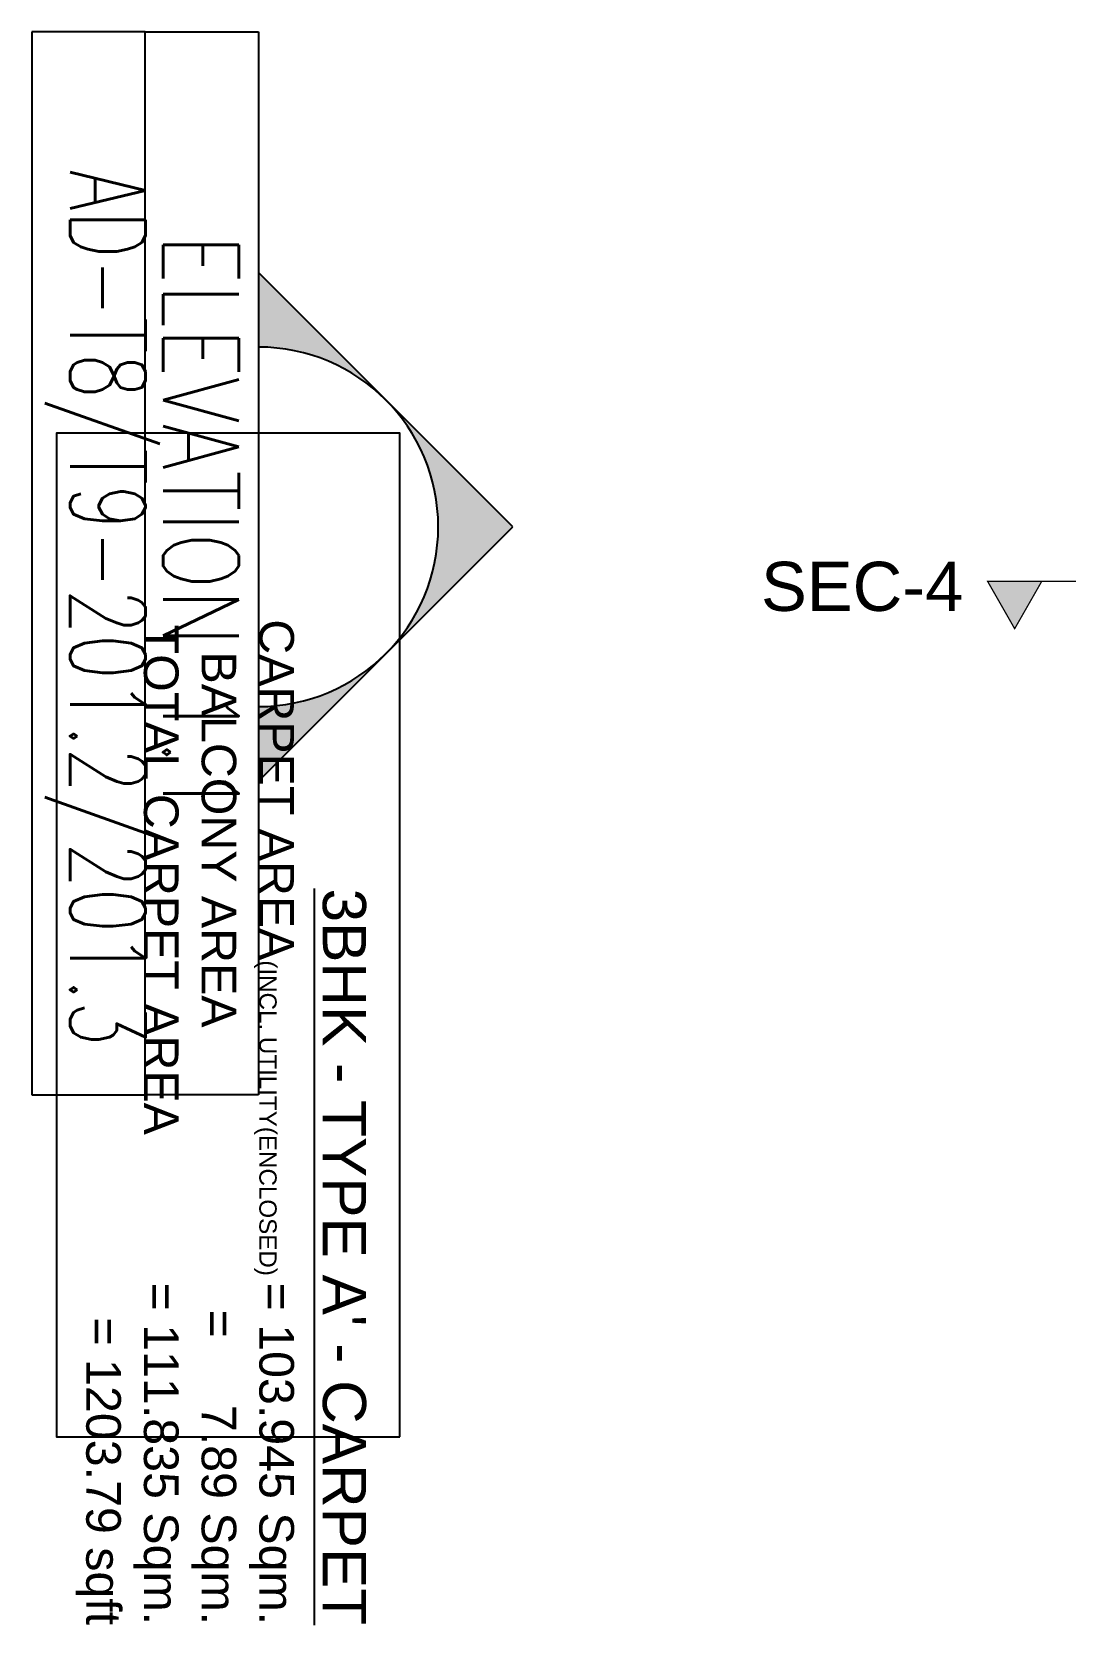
# Model space of a CAD drawing. Header units: millimetres. Extents: x -414464 to 1686, y -90036 to 108605.
# Drawn here: x -117988 to -114048, y -87659 to -81580 of the extents above; entities that cross this region are included whole.
import ezdxf

# ---------------------------------------------------------------- set-up
doc = ezdxf.new("R2010")
doc.units = ezdxf.units.MM
doc.header["$LTSCALE"] = 1000
doc.header["$MEASUREMENT"] = 0
for name, pattern in [('$1$AUDIT_D_120904163729-0', [0]), ('$36$HIDDEN', [0.375, 0.25, -0.125]), ('T8_PROFILE SECTIONS$0$HIDDEN', [0.375, 0.25, -0.125]), ('T8_PROFILE SECTIONS$0$PHANTOM2', [1.25, 0.625, -0.125, 0.125, -0.125, 0.125, -0.125])]:
    doc.linetypes.add(name, pattern=pattern)
for name, color, linetype in [('$0$A-HATCH -160', 251, '$1$AUDIT_D_120904163729-0'), ('$21$A-DIMENSIONS', 2, '$36$HIDDEN'), ('a-rcc', 3, 'Continuous'), ('T8(T9 IS SIMILAR) - DIMENSION & TEXTING$0$T8_REFUGE COLUMNS$0$a-section line', 92, 'Continuous'), ('T8(T9 IS SIMILAR)$1$$6$a-beam 2', 50, 'Continuous'), ('T8(T9 IS SIMILAR)$1$A-OLD RERA AREA', 7, 'Continuous'), ('T8_PROFILE SECTIONS$0$A-PROFILE SECTIONS', 81, 'T8_PROFILE SECTIONS$0$PHANTOM2')]:
    doc.layers.add(name, color=color, linetype=linetype)
doc.styles.add('T8(T9 IS SIMILAR) - DIMENSION & TEXTING$1$T8_REFUGE COLUMNS$0$TEXT1', font='simplex.shx', dxfattribs={"width": 0.8})
doc.styles.add('T8(T9 IS SIMILAR)$1$arial', font='sanss___.ttf')
doc.styles.add('T8_PROFILE SECTIONS$0$arial', font='sanss___.ttf')

# ---------------------------------------------------------------- blocks, each defined once
blk = doc.blocks.new('T8(T9 IS SIMILAR) - DIMENSION & TEXTING')
at = {"layer": 'T8(T9 IS SIMILAR) - DIMENSION & TEXTING$0$T8_REFUGE COLUMNS$0$a-section line', "extrusion": (6.496915289779942e-15, -1.108003958524235e-09, 1)}
h = blk.add_hatch(color=8, dxfattribs=at)
edge = h.paths.add_edge_path()
edge.add_line((1224381.328292186, -5723933.098211654), (1224665.395953321, -5723933.098211648))
edge.add_line((1224665.395953322, -5723933.098211649), (1223695.528292082, -5722963.230550433))
edge.add_line((1223695.528292081, -5722963.230550432), (1222725.660630877, -5723933.098211664))
edge.add_line((1222725.660630877, -5723933.098211666), (1223009.728292012, -5723933.098211659))
edge.add_ellipse((1223695.5282921, -5723933.098211656), major_axis=(-484.9338306178917, 484.9338306081195), ratio=0.9999999999999926, start_angle=-134.99999999999972, end_angle=45.00000000000023, ccw=False)
at = {"layer": 'T8(T9 IS SIMILAR) - DIMENSION & TEXTING$0$T8_REFUGE COLUMNS$0$a-section line', "linetype": 'Continuous'}
for p, q in [((1223695.528292191, -5722963.230550385, 1.078268100807023e-06), (1222725.660630967, -5723933.098211623, 3.705576401280553e-09)), ((1224665.395953433, -5723933.098211597, 3.699121231548474e-09), (1223695.528292191, -5722963.230550385, 1.078268100807023e-06)), ((1221807.098974343, -5724365.098211854, -4.750172704071076e-07), (1221807.098974295, -5723933.098211781, 3.700940554018928e-09)), ((1221807.098974295, -5723933.098211781, 3.700940554018928e-09), (1225862.139494081, -5723933.0982116, 3.687878114000398e-09)), ((1225862.139494081, -5723933.0982116, 3.687878114000398e-09), (1225862.139494096, -5724365.098211666, -4.749566522299631e-07)), ((1225862.139494096, -5724365.098211666, -4.749566522299631e-07), (1221807.098974343, -5724365.098211854, -4.750172704071076e-07)), ((1221807.098974343, -5724365.098211854, -4.750172704071076e-07), (1221807.098974358, -5724797.098211917, -9.53661798530625e-07)), ((1225862.139494096, -5724365.098211666, -4.749566522299631e-07), (1221807.098974343, -5724365.098211854, -4.750172704071076e-07)), ((1225862.13949411, -5724797.098211733, -9.53601088760081e-07), (1225862.139494096, -5724365.098211666, -4.749566522299631e-07)), ((1221807.098974358, -5724797.098211917, -9.53661798530625e-07), (1225862.13949411, -5724797.098211733, -9.53601088760081e-07)), ((1222725.660630996, -5724797.09821188, -9.53611286824696e-07), (1223009.728292108, -5724797.098211865, -9.536508218666029e-07)), ((1224381.328292317, -5724797.098211781, -9.536280443089851e-07), (1224665.395953462, -5724797.098211774, -9.536048295455402e-07))]:
    blk.add_line(p, q, dxfattribs=at)
at = {"layer": 'T8(T9 IS SIMILAR) - DIMENSION & TEXTING$0$T8_REFUGE COLUMNS$0$a-section line', "extrusion": (6.496977862135284e-15, -1.10800395844851e-09, 1)}
blk.add_ellipse((1223695.528292217, -5723933.098211606, 3.705128870379326e-09), major_axis=(-484.9338306178947, 484.9338306081238, 5.373117545037623e-07), ratio=0.9999999999999875, start_param=3.926990816987248, end_param=7.068583470577041, dxfattribs=at)
at = {"layer": 'T8(T9 IS SIMILAR) - DIMENSION & TEXTING$0$T8_REFUGE COLUMNS$0$a-section line', "linetype": 'Continuous', "extrusion": (6.496949110784758e-15, -1.108003958458096e-09, 1)}
blk.add_ellipse((1223695.528292217, -5723933.098211606, 3.705128870379326e-09), major_axis=(484.933830608118, 484.9338306178888, 5.373054533244489e-07), ratio=0.9999999999999856, start_param=5.497787143782131, end_param=8.639379797371923, dxfattribs=at)
at = {"layer": 'T8(T9 IS SIMILAR) - DIMENSION & TEXTING$0$T8_REFUGE COLUMNS$0$a-section line', "extrusion": (-6.496870583818797e-15, -1.108003958470505e-09, 1), "char_height": 288.0000000000001, "attachment_point": 5, "text_direction": (1, 5.798408487297374e-11, 6.496934830414365e-15), "style": 'T8(T9 IS SIMILAR) - DIMENSION & TEXTING$1$T8_REFUGE COLUMNS$0$TEXT1'}
for s, insert, width in [('ELEVATION 1.1', (1223691.547482974, -5724152.403863904, -2.393176042891909e-07), 3463.413954958071), ('{\\W0.7;AD-T8/T9-201.2/201.3}', (1224005.790832975, -5724555.693001897, -7.177802305131112e-07), 4048.33850682502)]:
    blk.add_mtext(s, dxfattribs=dict(at, insert=insert, width=width))
blk = doc.blocks.new('T8(T9 IS SIMILAR)')
at = {"layer": 'T8(T9 IS SIMILAR)$1$A-OLD RERA AREA', "elevation": 0.03950170934702912}
blk.add_lwpolyline([(1227167.360073461, -5723394.095657266), (1223337.599261336, -5723394.095657266), (1223337.599261336, -5724703.236735579), (1227167.360073461, -5724703.236735579)], close=True, dxfattribs=at)
at = {"layer": 'T8(T9 IS SIMILAR)$1$A-OLD RERA AREA', "insert": (1227885.836622695, -5723522.617237975, 0.6710420563620015), "char_height": 132, "attachment_point": 3, "style": 'T8(T9 IS SIMILAR)$1$arial'}
blk.add_mtext_dynamic_manual_height_columns("{\\H1.25x;\\L3BHK - TYPE A' - CARPET\\P}CARPET AREA{\\H0.5x;(INCL. UTILITY(ENCLOSED) }= 103.945 Sqm.\\PBALCONY AREA                     =     7.89 Sqm. \\PTOTAL CARPET AREA           = 111.835 Sqm.\\P^I^I^I^I        = 1203.79 sqft", width=4474.035421698716, gutter_width=6.25, heights=[0], dxfattribs=at)
at = {"layer": 'T8(T9 IS SIMILAR)$1$$6$a-beam 2', "linetype": 'ByBlock'}
blk.add_blockref('T8(T9 IS SIMILAR) - DIMENSION & TEXTING', (1.862645149230957e-09, 0), dxfattribs=at)
blk = doc.blocks.new('T8_PROFILE SECTIONS$0$MH')
at = {"layer": 'T8_PROFILE SECTIONS$0$A-PROFILE SECTIONS', "linetype": 'T8_PROFILE SECTIONS$0$HIDDEN', "ltscale": 2}
h = blk.add_hatch(color=256, dxfattribs=at)
h.dxf.hatch_style = 1
h.paths.add_polyline_path([(1140339.124311035, -5697424.81374602), (1140519.916375025, -5697528.064234673), (1140339.124311035, -5697631.314723326)])
at = {"layer": 'T8_PROFILE SECTIONS$0$A-PROFILE SECTIONS', "linetype": 'T8_PROFILE SECTIONS$0$HIDDEN', "ltscale": 2, "const_width": 5}
blk.add_lwpolyline([(1140339.124311035, -5697424.81374602), (1140339.124311035, -5697424.81374602), (1140519.916375025, -5697528.064234673), (1140339.124311035, -5697631.314723326)], close=True, dxfattribs=at)
blk.add_lwpolyline([(1140339.124311035, -5697424.81374602), (1140339.124311035, -5700565.721602574)], dxfattribs=at)
blk = doc.blocks.new('PROFILE SECTION LINE T9')
at = {"layer": 'T8_PROFILE SECTIONS$0$A-PROFILE SECTIONS', "linetype": 'ByBlock', "xscale": -1, "rotation": 180}
blk.add_blockref('T8_PROFILE SECTIONS$0$MH', (-1102153.920777877, -5706961.232948824, 0.02432551863291288), dxfattribs=at)
at = {"layer": 'T8_PROFILE SECTIONS$0$A-PROFILE SECTIONS', "linetype": 'ByBlock', "insert": (38110.71843498852, -9629.17255948484, 0.02432551863291288), "char_height": 187.5, "attachment_point": 3, "rotation": 90, "style": 'T8_PROFILE SECTIONS$0$arial'}
blk.add_mtext_dynamic_manual_height_columns('SEC-4', width=301.3344262428582, gutter_width=500, heights=[0], dxfattribs=at)
blk = doc.blocks.new('A$C48506478')
at = {"layer": '$21$A-DIMENSIONS', "linetype": 'ByBlock'}
blk.add_blockref('T8(T9 IS SIMILAR)', (-1195542.605633154, 5727884.643967762), dxfattribs=at)
at = {"layer": '$0$A-HATCH -160', "linetype": 'ByBlock'}
blk.add_blockref('T8(T9 IS SIMILAR) - DIMENSION & TEXTING', (-1195542.605633154, 5727884.643967762), dxfattribs=at)
at = {"layer": 'T8_PROFILE SECTIONS$0$A-PROFILE SECTIONS', "linetype": 'ByBlock'}
blk.add_blockref('PROFILE SECTION LINE T9', (-9824.4353563271, 16268.87911323458, -0.02432551863291288), dxfattribs=at)

msp = doc.modelspace()

# ---------------------------------------------------------------- block references
at = {"layer": 'a-rcc', "linetype": 'ByBlock', "rotation": 270}
msp.add_blockref('A$C48506478', (-121075.9935740144, -55315.34865896589, -0.03228150548557907), dxfattribs=at)

doc.saveas('drawing.dxf')
